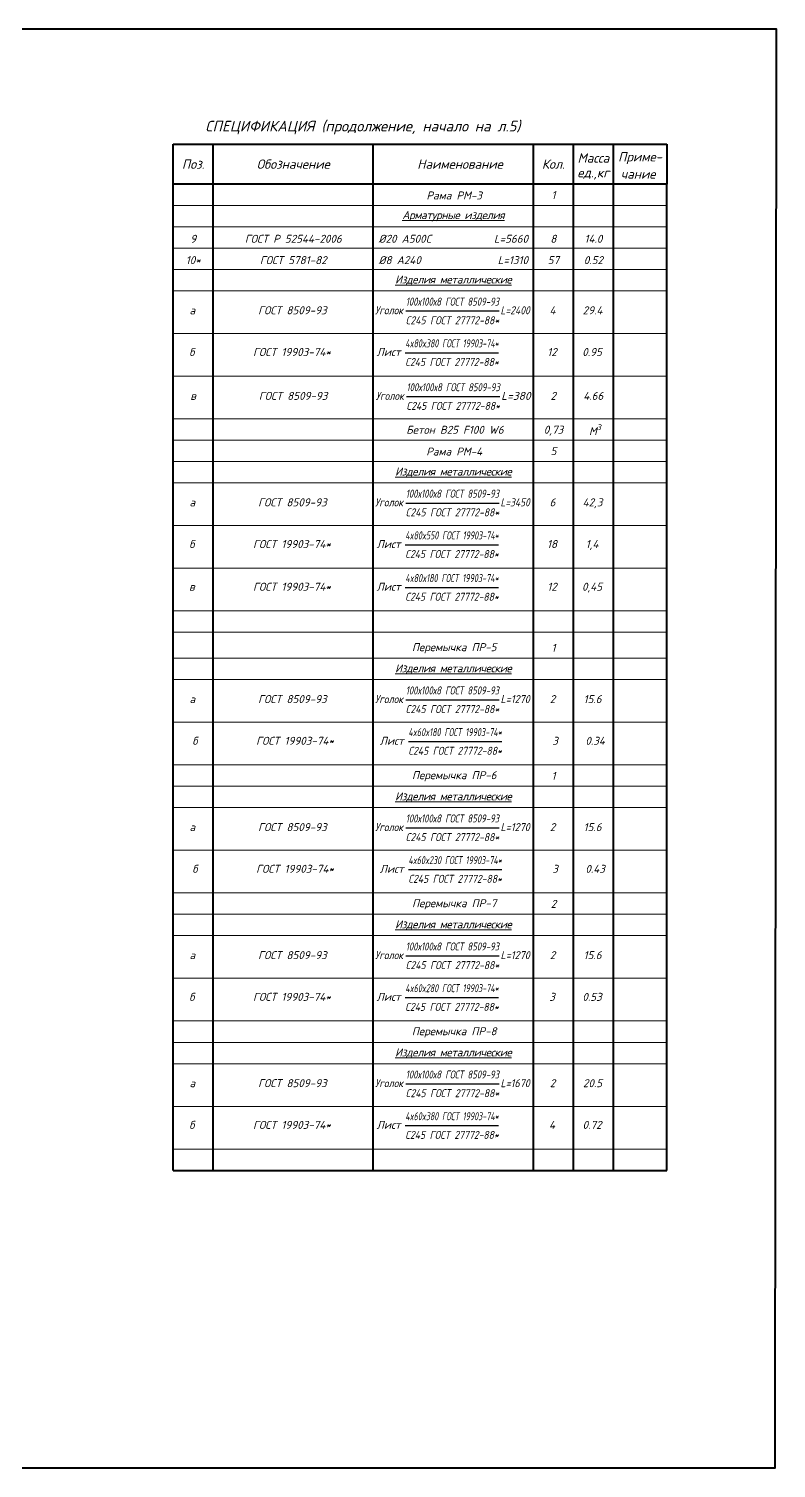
# Model space of a CAD drawing. Header units: millimetres. Extents: x -69292 to 68568, y 17750 to 120236.
# Drawn here: x 40553 to 68568, y 66268 to 120236 of the extents above; entities that cross this region are included whole.
import ezdxf
from ezdxf.enums import TextEntityAlignment as Align

# ---------------------------------------------------------------- set-up
doc = ezdxf.new("R2010")
doc.units = ezdxf.units.MM
doc.layers.get('0').update_dxf_attribs({"lineweight": 5})
doc.layers.add('#Текст', color=7, linetype='Continuous')
doc.layers.add('k_ Рамка', color=251, linetype='Continuous', lineweight=40)
doc.layers.add('Штриховка', color=7, linetype='Continuous', lineweight=25)
doc.styles.add('STEP PR', font='isocpeui.ttf')

# ---------------------------------------------------------------- blocks, each defined once
blk = doc.blocks.new('vcBlockST6-2-1')
at = {"color": 0, "linetype": 'ByBlock', "lineweight": -2}
blk.add_line((87.5, -8), (122.5, -8), dxfattribs=at)
at = {"color": 0, "linetype": 'ByBlock', "lineweight": -2, "style": 'STEP PR', "flags": 1}
for tag in ['CLASS', 'GOST', 'FILE', 'IDD']:
    blk.add_attdef(tag, text='', height=300, dxfattribs=at).set_placement((0, 0), align=Align.RIGHT)
at = {"color": 0, "linetype": 'ByBlock', "lineweight": -2, "style": 'STEP PR'}
for tag, p, p2 in [('ПОЗИЦИЯ', (0.75, -9.25), (14.25, -9.25)), ('ОБОЗНАЧЕНИЕ', (15.75, -9.25), (74.25, -9.25)), ('ПРОФИЛЬ', (76, -9.25), (86.5, -9.25)), ('НАИМЕНОВАНИЕ', (87.5, -6), (122.5, -6)), ('КОЛИЧЕСТВО', (135.75, -9.25), (149.25, -9.25)), ('МАССА', (150.75, -9.25), (164.25, -9.25)), ('ПРИМЕЧАНИЕ', (165.75, -9.25), (184.25, -9.25)), ('СТАЛЬ', (87.5, -13), (122.5, -13)), ('ДЛИНА', (123, -9.25), (134, -9.25))]:
    blk.add_attdef(tag, text='', height=300, dxfattribs=at).set_placement(p, p2, align=Align.FIT)
blk = doc.blocks.new('vcBlockST6-1-1')
at = {"color": 0, "linetype": 'ByBlock', "lineweight": -2, "style": 'STEP PR', "flags": 1}
for tag in ['CLASS', 'GOST', 'FILE', 'IDD']:
    blk.add_attdef(tag, text='', height=300, dxfattribs=at).set_placement((0, 0), align=Align.RIGHT)
at = {"color": 0, "linetype": 'ByBlock', "lineweight": -2, "style": 'STEP PR'}
blk.add_attdef('ДЛИНА', text='', height=300, dxfattribs=at).set_placement((133, -6), align=Align.RIGHT)
for tag, p, p2 in [('ПОЗИЦИЯ', (0.75, -6), (14.25, -6)), ('ОБОЗНАЧЕНИЕ', (15.75, -6), (74.25, -6)), ('КОЛИЧЕСТВО', (135.75, -6), (149.25, -6)), ('МАССА', (150.75, -6), (164.25, -6)), ('ПРИМЕЧАНИЕ', (165.75, -6), (184.25, -6))]:
    blk.add_attdef(tag, text='', height=300, dxfattribs=at).set_placement(p, p2, align=Align.FIT)
blk.add_attdef('НАИМЕНОВАНИЕ', (77, -6), '', height=300, dxfattribs=at)

msp = doc.modelspace()

# ---------------------------------------------------------------- linework, layer by layer
at = {"color": 8, "lineweight": 13}
for p, q in [((64465.2, 114412.1), (45965.2, 114412.1)), ((64465.2, 113612.1), (45965.2, 113612.1)), ((64465.2, 113612.1), (45965.2, 113612.1)), ((64465.2, 112812.1), (45965.2, 112812.1)), ((64465.2, 112812.1), (45965.2, 112812.1)), ((64465.2, 112012.1), (45965.2, 112012.1)), ((64465.2, 111212.1), (45965.2, 111212.1)), ((64465.2, 110412.1), (45965.2, 110412.1)), ((64465.2, 110412.1), (45965.2, 110412.1)), ((64465.2, 108812.1), (45965.2, 108812.1)), ((64465.2, 107212.1), (45965.2, 107212.1)), ((64465.2, 105612.1), (45965.2, 105612.1)), ((64465.2, 104812.1), (45965.2, 104812.1)), ((64465.2, 104012.1), (45965.2, 104012.1)), ((64465.2, 104012.1), (45965.2, 104012.1)), ((64465.2, 103212.1), (45965.2, 103212.1)), ((64465.2, 103212.1), (45965.2, 103212.1)), ((64465.2, 101612.1), (45965.2, 101612.1)), ((64465.2, 100012.1), (45965.2, 100012.1)), ((64465.2, 98412.1), (45965.2, 98412.1)), ((64465.2, 97612.1), (45965.2, 97612.1)), ((64465.2, 97612.1), (45965.2, 97612.1)), ((64465.2, 96635.5), (45965.2, 96635.5)), ((64465.2, 96635.5), (45965.2, 96635.5)), ((64465.2, 95835.5), (45965.2, 95835.5)), ((64465.2, 94235.5), (45965.2, 94235.5)), ((64465.2, 92635.5), (45965.2, 92635.5)), ((64465.2, 91835.5), (45965.2, 91835.5)), ((64465.2, 91035.5), (45965.2, 91035.5)), ((64465.2, 89435.5), (45965.2, 89435.5)), ((64465.2, 87835.5), (45965.2, 87835.5)), ((64465.2, 87035.5), (45965.2, 87035.5)), ((64465.2, 86235.5), (45965.2, 86235.5)), ((64465.2, 84635.5), (45965.2, 84635.5)), ((64465.2, 83035.5), (45965.2, 83035.5)), ((64465.2, 82235.5), (45965.2, 82235.5)), ((64465.2, 81435.5), (45965.2, 81435.5)), ((64465.2, 79835.5), (45965.2, 79835.5)), ((64465.2, 78235.5), (45965.2, 78235.5)), ((64465.2, 77435.5), (45965.2, 77435.5)), ((64465.2, 77435.5), (45965.2, 77435.5)), ((64465.2, 77435.5), (45965.2, 77435.5)), ((64465.2, 77435.5), (45965.2, 77435.5))]:
    msp.add_line(p, q, dxfattribs=at)
at = {"color": 3, "lineweight": 40}
msp.add_lwpolyline([(-5222.3, 120235.7), (68567.9, 120235.7), (68521.6, 66268.4), (-5268.6, 66268.4)], close=True, dxfattribs=at)
at = {"layer": 'k_ Рамка'}
for p, q in [((45965.2, 115912.1), (64465.2, 115912.1)), ((45965.2, 114412.1), (45965.2, 115912.1)), ((47465.2, 114412.1), (47465.2, 115912.1)), ((53465.2, 114412.1), (53465.2, 115912.1)), ((59465.2, 114412.1), (59465.2, 115912.1)), ((60965.2, 114412.1), (60965.2, 115912.1)), ((62465.2, 114412.1), (62465.2, 115912.1)), ((64465.2, 115912.1), (64465.2, 114412.1)), ((45965.2, 77435.5), (45965.2, 114412.1)), ((64465.2, 114412.1), (45965.2, 114412.1)), ((47465.2, 77435.5), (47465.2, 114412.1)), ((53465.2, 77435.5), (53465.2, 114412.1)), ((59465.2, 77435.5), (59465.2, 114412.1)), ((60965.2, 77435.5), (60965.2, 114412.1)), ((62465.2, 77435.5), (62465.2, 114412.1)), ((64465.2, 77435.5), (64465.2, 114412.1))]:
    msp.add_line(p, q, dxfattribs=at)
msp.add_lwpolyline([(45965.2, 77435.5), (64465.2, 77435.5)], dxfattribs=at)

# ---------------------------------------------------------------- block references
at = {"layer": '#Текст'}
ref = msp.add_blockref('vcBlockST6-1-1', (45965.2, 112812.1), dxfattribs=dict(at, xscale=100, yscale=100))
ref.add_attrib('ПОЗИЦИЯ', '9', dxfattribs={"layer": '0', "color": 0, "linetype": 'ByBlock', "lineweight": -2, "height": 300, "style": 'STEP PR'}).set_placement((46715.2, 112212.1), align=Align.CENTER)
ref.add_attrib('ОБОЗНАЧЕНИЕ', 'ГОСТ Р 52544-2006', dxfattribs={"layer": '0', "color": 0, "linetype": 'ByBlock', "lineweight": -2, "height": 300, "style": 'STEP PR'}).set_placement((50465.2, 112212.1), align=Align.CENTER)
ref.add_attrib('НАИМЕНОВАНИЕ', '%%C20 A500C', (53665.2, 112212.1), dxfattribs={"layer": '0', "color": 0, "linetype": 'ByBlock', "lineweight": -2, "height": 300, "style": 'STEP PR'})
ref.add_attrib('ДЛИНА', 'L=5660', dxfattribs={"layer": '0', "color": 0, "linetype": 'ByBlock', "lineweight": -2, "height": 300, "style": 'STEP PR'}).set_placement((59265.2, 112212.1), align=Align.RIGHT)
ref.add_attrib('КОЛИЧЕСТВО', '8', dxfattribs={"layer": '0', "color": 0, "linetype": 'ByBlock', "lineweight": -2, "height": 300, "style": 'STEP PR'}).set_placement((60215.2, 112212.1), align=Align.CENTER)
ref.add_attrib('МАССА', '14.0', dxfattribs={"layer": '0', "color": 0, "linetype": 'ByBlock', "lineweight": -2, "height": 300, "style": 'STEP PR'}).set_placement((61715.2, 112212.1), align=Align.CENTER)
ref = msp.add_blockref('vcBlockST6-1-1', (45965.2, 112012.1), dxfattribs=dict(at, xscale=100, yscale=100))
ref.add_attrib('ПОЗИЦИЯ', '10*', dxfattribs={"layer": '0', "color": 0, "linetype": 'ByBlock', "lineweight": -2, "height": 300, "style": 'STEP PR'}).set_placement((46715.2, 111412.1), align=Align.CENTER)
ref.add_attrib('ОБОЗНАЧЕНИЕ', 'ГОСТ 5781-82', dxfattribs={"layer": '0', "color": 0, "linetype": 'ByBlock', "lineweight": -2, "height": 300, "style": 'STEP PR'}).set_placement((50465.2, 111412.1), align=Align.CENTER)
ref.add_attrib('НАИМЕНОВАНИЕ', '%%C8 A240', (53665.2, 111412.1), dxfattribs={"layer": '0', "color": 0, "linetype": 'ByBlock', "lineweight": -2, "height": 300, "style": 'STEP PR'})
ref.add_attrib('ДЛИНА', 'L=1310', dxfattribs={"layer": '0', "color": 0, "linetype": 'ByBlock', "lineweight": -2, "height": 300, "style": 'STEP PR'}).set_placement((59265.2, 111412.1), align=Align.RIGHT)
ref.add_attrib('КОЛИЧЕСТВО', '57', dxfattribs={"layer": '0', "color": 0, "linetype": 'ByBlock', "lineweight": -2, "height": 300, "style": 'STEP PR'}).set_placement((60215.2, 111412.1), align=Align.CENTER)
ref.add_attrib('МАССА', '0.52', dxfattribs={"layer": '0', "color": 0, "linetype": 'ByBlock', "lineweight": -2, "height": 300, "style": 'STEP PR'}).set_placement((61715.2, 111412.1), align=Align.CENTER)
at = {"layer": 'Штриховка'}
ref = msp.add_blockref('vcBlockST6-2-1', (45933.2, 110456.1), dxfattribs=dict(at, xscale=100, yscale=100))
ref.add_attrib('ПОЗИЦИЯ', 'a', dxfattribs={"layer": '0', "color": 0, "linetype": 'ByBlock', "lineweight": -2, "height": 300, "style": 'STEP PR'}).set_placement((46683.2, 109531.1), align=Align.CENTER)
ref.add_attrib('ОБОЗНАЧЕНИЕ', 'ГОСТ 8509-93', dxfattribs={"layer": '0', "color": 0, "linetype": 'ByBlock', "lineweight": -2, "height": 300, "style": 'STEP PR'}).set_placement((50433.2, 109531.1), align=Align.CENTER)
ref.add_attrib('ПРОФИЛЬ', 'Уголок', dxfattribs={"layer": '0', "color": 0, "linetype": 'ByBlock', "lineweight": -2, "height": 300, "style": 'STEP PR', "width": 0.773999}).set_placement((53533.2, 109531.1), (54583.2, 109531.1), align=Align.FIT)
ref.add_attrib('НАИМЕНОВАНИЕ', '100х100х8 ГОСТ 8509-93', dxfattribs={"layer": '0', "color": 0, "linetype": 'ByBlock', "lineweight": -2, "height": 300, "style": 'STEP PR', "width": 0.746124}).set_placement((54683.2, 109856.1), (58183.2, 109856.1), align=Align.FIT)
ref.add_attrib('СТАЛЬ', 'С245 ГОСТ 27772-88*', dxfattribs={"layer": '0', "color": 0, "linetype": 'ByBlock', "lineweight": -2, "height": 300, "style": 'STEP PR', "width": 0.832342}).set_placement((54683.2, 109156.1), (58183.2, 109156.1), align=Align.FIT)
ref.add_attrib('ДЛИНА', 'L=2400', dxfattribs={"layer": '0', "color": 0, "linetype": 'ByBlock', "lineweight": -2, "height": 300, "style": 'STEP PR', "width": 0.810992}).set_placement((58233.2, 109531.1), (59333.2, 109531.1), align=Align.FIT)
ref.add_attrib('КОЛИЧЕСТВО', '4', dxfattribs={"layer": '0', "color": 0, "linetype": 'ByBlock', "lineweight": -2, "height": 300, "style": 'STEP PR'}).set_placement((60183.2, 109531.1), align=Align.CENTER)
ref.add_attrib('МАССА', '29.4', dxfattribs={"layer": '0', "color": 0, "linetype": 'ByBlock', "lineweight": -2, "height": 300, "style": 'STEP PR'}).set_placement((61683.2, 109531.1), align=Align.CENTER)
ref = msp.add_blockref('vcBlockST6-2-1', (45915, 108892.1), dxfattribs=dict(at, xscale=100, yscale=100))
ref.add_attrib('ПОЗИЦИЯ', 'б', dxfattribs={"layer": '0', "color": 0, "linetype": 'ByBlock', "lineweight": -2, "height": 300, "style": 'STEP PR'}).set_placement((46665, 107967.1), align=Align.CENTER)
ref.add_attrib('ОБОЗНАЧЕНИЕ', 'ГОСТ 19903-74*', dxfattribs={"layer": '0', "color": 0, "linetype": 'ByBlock', "lineweight": -2, "height": 300, "style": 'STEP PR'}).set_placement((50415, 107967.1), align=Align.CENTER)
ref.add_attrib('ПРОФИЛЬ', 'Лист', dxfattribs={"layer": '0', "color": 0, "linetype": 'ByBlock', "lineweight": -2, "height": 300, "style": 'STEP PR'}).set_placement((54040, 107967.1), align=Align.CENTER)
ref.add_attrib('НАИМЕНОВАНИЕ', '4x80x380 ГОСТ 19903-74*', dxfattribs={"layer": '0', "color": 0, "linetype": 'ByBlock', "lineweight": -2, "height": 300, "style": 'STEP PR', "width": 0.693944}).set_placement((54665, 108292.1), (58165, 108292.1), align=Align.FIT)
ref.add_attrib('СТАЛЬ', 'С245 ГОСТ 27772-88*', dxfattribs={"layer": '0', "color": 0, "linetype": 'ByBlock', "lineweight": -2, "height": 300, "style": 'STEP PR', "width": 0.832342}).set_placement((54665, 107592.1), (58165, 107592.1), align=Align.FIT)
ref.add_attrib('КОЛИЧЕСТВО', '12', dxfattribs={"layer": '0', "color": 0, "linetype": 'ByBlock', "lineweight": -2, "height": 300, "style": 'STEP PR'}).set_placement((60165, 107967.1), align=Align.CENTER)
ref.add_attrib('МАССА', '0.95', dxfattribs={"layer": '0', "color": 0, "linetype": 'ByBlock', "lineweight": -2, "height": 300, "style": 'STEP PR'}).set_placement((61665, 107967.1), align=Align.CENTER)
ref = msp.add_blockref('vcBlockST6-2-1', (45960.5, 107247.4), dxfattribs=dict(at, xscale=100, yscale=100))
ref.add_attrib('ПОЗИЦИЯ', 'в', dxfattribs={"layer": '0', "color": 0, "linetype": 'ByBlock', "lineweight": -2, "height": 300, "style": 'STEP PR'}).set_placement((46710.5, 106322.4), align=Align.CENTER)
ref.add_attrib('ОБОЗНАЧЕНИЕ', 'ГОСТ 8509-93', dxfattribs={"layer": '0', "color": 0, "linetype": 'ByBlock', "lineweight": -2, "height": 300, "style": 'STEP PR'}).set_placement((50460.5, 106322.4), align=Align.CENTER)
ref.add_attrib('ПРОФИЛЬ', 'Уголок', dxfattribs={"layer": '0', "color": 0, "linetype": 'ByBlock', "lineweight": -2, "height": 300, "style": 'STEP PR', "width": 0.773999}).set_placement((53560.5, 106322.4), (54610.5, 106322.4), align=Align.FIT)
ref.add_attrib('НАИМЕНОВАНИЕ', '100х100х8 ГОСТ 8509-93', dxfattribs={"layer": '0', "color": 0, "linetype": 'ByBlock', "lineweight": -2, "height": 300, "style": 'STEP PR', "width": 0.746124}).set_placement((54710.5, 106647.4), (58210.5, 106647.4), align=Align.FIT)
ref.add_attrib('СТАЛЬ', 'С245 ГОСТ 27772-88*', dxfattribs={"layer": '0', "color": 0, "linetype": 'ByBlock', "lineweight": -2, "height": 300, "style": 'STEP PR', "width": 0.832342}).set_placement((54710.5, 105947.4), (58210.5, 105947.4), align=Align.FIT)
ref.add_attrib('ДЛИНА', 'L=380', dxfattribs={"layer": '0', "color": 0, "linetype": 'ByBlock', "lineweight": -2, "height": 300, "style": 'STEP PR', "width": 0.992821}).set_placement((58260.5, 106322.4), (59360.5, 106322.4), align=Align.FIT)
ref.add_attrib('КОЛИЧЕСТВО', '2', dxfattribs={"layer": '0', "color": 0, "linetype": 'ByBlock', "lineweight": -2, "height": 300, "style": 'STEP PR'}).set_placement((60210.5, 106322.4), align=Align.CENTER)
ref.add_attrib('МАССА', '4.66', dxfattribs={"layer": '0', "color": 0, "linetype": 'ByBlock', "lineweight": -2, "height": 300, "style": 'STEP PR'}).set_placement((61710.5, 106322.4), align=Align.CENTER)
ref = msp.add_blockref('vcBlockST6-2-1', (45933.2, 103256.1), dxfattribs=dict(at, xscale=100, yscale=100))
ref.add_attrib('ПОЗИЦИЯ', 'a', dxfattribs={"layer": '0', "color": 0, "linetype": 'ByBlock', "lineweight": -2, "height": 300, "style": 'STEP PR'}).set_placement((46683.2, 102331.1), align=Align.CENTER)
ref.add_attrib('ОБОЗНАЧЕНИЕ', 'ГОСТ 8509-93', dxfattribs={"layer": '0', "color": 0, "linetype": 'ByBlock', "lineweight": -2, "height": 300, "style": 'STEP PR'}).set_placement((50433.2, 102331.1), align=Align.CENTER)
ref.add_attrib('ПРОФИЛЬ', 'Уголок', dxfattribs={"layer": '0', "color": 0, "linetype": 'ByBlock', "lineweight": -2, "height": 300, "style": 'STEP PR', "width": 0.773999}).set_placement((53533.2, 102331.1), (54583.2, 102331.1), align=Align.FIT)
ref.add_attrib('НАИМЕНОВАНИЕ', '100х100х8 ГОСТ 8509-93', dxfattribs={"layer": '0', "color": 0, "linetype": 'ByBlock', "lineweight": -2, "height": 300, "style": 'STEP PR', "width": 0.746124}).set_placement((54683.2, 102656.1), (58183.2, 102656.1), align=Align.FIT)
ref.add_attrib('СТАЛЬ', 'С245 ГОСТ 27772-88*', dxfattribs={"layer": '0', "color": 0, "linetype": 'ByBlock', "lineweight": -2, "height": 300, "style": 'STEP PR', "width": 0.832342}).set_placement((54683.2, 101956.1), (58183.2, 101956.1), align=Align.FIT)
ref.add_attrib('ДЛИНА', 'L=3450', dxfattribs={"layer": '0', "color": 0, "linetype": 'ByBlock', "lineweight": -2, "height": 300, "style": 'STEP PR', "width": 0.810992}).set_placement((58233.2, 102331.1), (59333.2, 102331.1), align=Align.FIT)
ref.add_attrib('КОЛИЧЕСТВО', '6', dxfattribs={"layer": '0', "color": 0, "linetype": 'ByBlock', "lineweight": -2, "height": 300, "style": 'STEP PR'}).set_placement((60183.2, 102331.1), align=Align.CENTER)
ref.add_attrib('МАССА', '42,3', dxfattribs={"layer": '0', "color": 0, "linetype": 'ByBlock', "lineweight": -2, "height": 300, "style": 'STEP PR'}).set_placement((61683.2, 102331.1), align=Align.CENTER)
ref = msp.add_blockref('vcBlockST6-2-1', (45915, 101692.1), dxfattribs=dict(at, xscale=100, yscale=100))
ref.add_attrib('ПОЗИЦИЯ', 'б', dxfattribs={"layer": '0', "color": 0, "linetype": 'ByBlock', "lineweight": -2, "height": 300, "style": 'STEP PR'}).set_placement((46665, 100767.1), align=Align.CENTER)
ref.add_attrib('ОБОЗНАЧЕНИЕ', 'ГОСТ 19903-74*', dxfattribs={"layer": '0', "color": 0, "linetype": 'ByBlock', "lineweight": -2, "height": 300, "style": 'STEP PR'}).set_placement((50415, 100767.1), align=Align.CENTER)
ref.add_attrib('ПРОФИЛЬ', 'Лист', dxfattribs={"layer": '0', "color": 0, "linetype": 'ByBlock', "lineweight": -2, "height": 300, "style": 'STEP PR'}).set_placement((54040, 100767.1), align=Align.CENTER)
ref.add_attrib('НАИМЕНОВАНИЕ', '4x80x550 ГОСТ 19903-74*', dxfattribs={"layer": '0', "color": 0, "linetype": 'ByBlock', "lineweight": -2, "height": 300, "style": 'STEP PR', "width": 0.693944}).set_placement((54665, 101092.1), (58165, 101092.1), align=Align.FIT)
ref.add_attrib('СТАЛЬ', 'С245 ГОСТ 27772-88*', dxfattribs={"layer": '0', "color": 0, "linetype": 'ByBlock', "lineweight": -2, "height": 300, "style": 'STEP PR', "width": 0.832342}).set_placement((54665, 100392.1), (58165, 100392.1), align=Align.FIT)
ref.add_attrib('КОЛИЧЕСТВО', '18', dxfattribs={"layer": '0', "color": 0, "linetype": 'ByBlock', "lineweight": -2, "height": 300, "style": 'STEP PR'}).set_placement((60165, 100767.1), align=Align.CENTER)
ref.add_attrib('МАССА', '1,4', dxfattribs={"layer": '0', "color": 0, "linetype": 'ByBlock', "lineweight": -2, "height": 300, "style": 'STEP PR'}).set_placement((61665, 100767.1), align=Align.CENTER)
ref = msp.add_blockref('vcBlockST6-2-1', (45915, 100092.1), dxfattribs=dict(at, xscale=100, yscale=100))
ref.add_attrib('ПОЗИЦИЯ', 'в', dxfattribs={"layer": '0', "color": 0, "linetype": 'ByBlock', "lineweight": -2, "height": 300, "style": 'STEP PR'}).set_placement((46665, 99167.1), align=Align.CENTER)
ref.add_attrib('ОБОЗНАЧЕНИЕ', 'ГОСТ 19903-74*', dxfattribs={"layer": '0', "color": 0, "linetype": 'ByBlock', "lineweight": -2, "height": 300, "style": 'STEP PR'}).set_placement((50415, 99167.1), align=Align.CENTER)
ref.add_attrib('ПРОФИЛЬ', 'Лист', dxfattribs={"layer": '0', "color": 0, "linetype": 'ByBlock', "lineweight": -2, "height": 300, "style": 'STEP PR'}).set_placement((54040, 99167.1), align=Align.CENTER)
ref.add_attrib('НАИМЕНОВАНИЕ', '4x80x180 ГОСТ 19903-74*', dxfattribs={"layer": '0', "color": 0, "linetype": 'ByBlock', "lineweight": -2, "height": 300, "style": 'STEP PR', "width": 0.702619}).set_placement((54665, 99492.1), (58165, 99492.1), align=Align.FIT)
ref.add_attrib('СТАЛЬ', 'С245 ГОСТ 27772-88*', dxfattribs={"layer": '0', "color": 0, "linetype": 'ByBlock', "lineweight": -2, "height": 300, "style": 'STEP PR', "width": 0.832342}).set_placement((54665, 98792.1), (58165, 98792.1), align=Align.FIT)
ref.add_attrib('КОЛИЧЕСТВО', '12', dxfattribs={"layer": '0', "color": 0, "linetype": 'ByBlock', "lineweight": -2, "height": 300, "style": 'STEP PR'}).set_placement((60165, 99167.1), align=Align.CENTER)
ref.add_attrib('МАССА', '0,45', dxfattribs={"layer": '0', "color": 0, "linetype": 'ByBlock', "lineweight": -2, "height": 300, "style": 'STEP PR'}).set_placement((61665, 99167.1), align=Align.CENTER)
ref = msp.add_blockref('vcBlockST6-2-1', (45933.2, 95879.6), dxfattribs=dict(at, xscale=100, yscale=100))
ref.add_attrib('ПОЗИЦИЯ', 'a', dxfattribs={"layer": '0', "color": 0, "linetype": 'ByBlock', "lineweight": -2, "height": 300, "style": 'STEP PR'}).set_placement((46683.2, 94954.6), align=Align.CENTER)
ref.add_attrib('ОБОЗНАЧЕНИЕ', 'ГОСТ 8509-93', dxfattribs={"layer": '0', "color": 0, "linetype": 'ByBlock', "lineweight": -2, "height": 300, "style": 'STEP PR'}).set_placement((50433.2, 94954.6), align=Align.CENTER)
ref.add_attrib('ПРОФИЛЬ', 'Уголок', dxfattribs={"layer": '0', "color": 0, "linetype": 'ByBlock', "lineweight": -2, "height": 300, "style": 'STEP PR', "width": 0.773999}).set_placement((53533.2, 94954.6), (54583.2, 94954.6), align=Align.FIT)
ref.add_attrib('НАИМЕНОВАНИЕ', '100х100х8 ГОСТ 8509-93', dxfattribs={"layer": '0', "color": 0, "linetype": 'ByBlock', "lineweight": -2, "height": 300, "style": 'STEP PR', "width": 0.746124}).set_placement((54683.2, 95279.6), (58183.2, 95279.6), align=Align.FIT)
ref.add_attrib('СТАЛЬ', 'С245 ГОСТ 27772-88*', dxfattribs={"layer": '0', "color": 0, "linetype": 'ByBlock', "lineweight": -2, "height": 300, "style": 'STEP PR', "width": 0.832342}).set_placement((54683.2, 94579.6), (58183.2, 94579.6), align=Align.FIT)
ref.add_attrib('ДЛИНА', 'L=1270', dxfattribs={"layer": '0', "color": 0, "linetype": 'ByBlock', "lineweight": -2, "height": 300, "style": 'STEP PR', "width": 0.870817}).set_placement((58233.2, 94954.6), (59333.2, 94954.6), align=Align.FIT)
ref.add_attrib('КОЛИЧЕСТВО', '2', dxfattribs={"layer": '0', "color": 0, "linetype": 'ByBlock', "lineweight": -2, "height": 300, "style": 'STEP PR'}).set_placement((60183.2, 94954.6), align=Align.CENTER)
ref.add_attrib('МАССА', '15.6', dxfattribs={"layer": '0', "color": 0, "linetype": 'ByBlock', "lineweight": -2, "height": 300, "style": 'STEP PR'}).set_placement((61683.2, 94954.6), align=Align.CENTER)
ref = msp.add_blockref('vcBlockST6-2-1', (46030.9, 94315.5), dxfattribs=dict(at, xscale=100, yscale=100))
ref.add_attrib('ПОЗИЦИЯ', 'б', dxfattribs={"layer": '0', "color": 0, "linetype": 'ByBlock', "lineweight": -2, "height": 300, "style": 'STEP PR'}).set_placement((46780.9, 93390.5), align=Align.CENTER)
ref.add_attrib('ОБОЗНАЧЕНИЕ', 'ГОСТ 19903-74*', dxfattribs={"layer": '0', "color": 0, "linetype": 'ByBlock', "lineweight": -2, "height": 300, "style": 'STEP PR'}).set_placement((50530.9, 93390.5), align=Align.CENTER)
ref.add_attrib('ПРОФИЛЬ', 'Лист', dxfattribs={"layer": '0', "color": 0, "linetype": 'ByBlock', "lineweight": -2, "height": 300, "style": 'STEP PR'}).set_placement((54155.9, 93390.5), align=Align.CENTER)
ref.add_attrib('НАИМЕНОВАНИЕ', '4x60x180 ГОСТ 19903-74*', dxfattribs={"layer": '0', "color": 0, "linetype": 'ByBlock', "lineweight": -2, "height": 300, "style": 'STEP PR', "width": 0.702619}).set_placement((54780.9, 93715.5), (58280.9, 93715.5), align=Align.FIT)
ref.add_attrib('СТАЛЬ', 'С245 ГОСТ 27772-88*', dxfattribs={"layer": '0', "color": 0, "linetype": 'ByBlock', "lineweight": -2, "height": 300, "style": 'STEP PR', "width": 0.832342}).set_placement((54780.9, 93015.5), (58280.9, 93015.5), align=Align.FIT)
ref.add_attrib('КОЛИЧЕСТВО', '3', dxfattribs={"layer": '0', "color": 0, "linetype": 'ByBlock', "lineweight": -2, "height": 300, "style": 'STEP PR'}).set_placement((60280.9, 93390.5), align=Align.CENTER)
ref.add_attrib('МАССА', '0.34', dxfattribs={"layer": '0', "color": 0, "linetype": 'ByBlock', "lineweight": -2, "height": 300, "style": 'STEP PR'}).set_placement((61780.9, 93390.5), align=Align.CENTER)
ref = msp.add_blockref('vcBlockST6-2-1', (45933.2, 91079.6), dxfattribs=dict(at, xscale=100, yscale=100))
ref.add_attrib('ПОЗИЦИЯ', 'a', dxfattribs={"layer": '0', "color": 0, "linetype": 'ByBlock', "lineweight": -2, "height": 300, "style": 'STEP PR'}).set_placement((46683.2, 90154.6), align=Align.CENTER)
ref.add_attrib('ОБОЗНАЧЕНИЕ', 'ГОСТ 8509-93', dxfattribs={"layer": '0', "color": 0, "linetype": 'ByBlock', "lineweight": -2, "height": 300, "style": 'STEP PR'}).set_placement((50433.2, 90154.6), align=Align.CENTER)
ref.add_attrib('ПРОФИЛЬ', 'Уголок', dxfattribs={"layer": '0', "color": 0, "linetype": 'ByBlock', "lineweight": -2, "height": 300, "style": 'STEP PR', "width": 0.773999}).set_placement((53533.2, 90154.6), (54583.2, 90154.6), align=Align.FIT)
ref.add_attrib('НАИМЕНОВАНИЕ', '100х100х8 ГОСТ 8509-93', dxfattribs={"layer": '0', "color": 0, "linetype": 'ByBlock', "lineweight": -2, "height": 300, "style": 'STEP PR', "width": 0.746124}).set_placement((54683.2, 90479.6), (58183.2, 90479.6), align=Align.FIT)
ref.add_attrib('СТАЛЬ', 'С245 ГОСТ 27772-88*', dxfattribs={"layer": '0', "color": 0, "linetype": 'ByBlock', "lineweight": -2, "height": 300, "style": 'STEP PR', "width": 0.832342}).set_placement((54683.2, 89779.6), (58183.2, 89779.6), align=Align.FIT)
ref.add_attrib('ДЛИНА', 'L=1270', dxfattribs={"layer": '0', "color": 0, "linetype": 'ByBlock', "lineweight": -2, "height": 300, "style": 'STEP PR', "width": 0.870817}).set_placement((58233.2, 90154.6), (59333.2, 90154.6), align=Align.FIT)
ref.add_attrib('КОЛИЧЕСТВО', '2', dxfattribs={"layer": '0', "color": 0, "linetype": 'ByBlock', "lineweight": -2, "height": 300, "style": 'STEP PR'}).set_placement((60183.2, 90154.6), align=Align.CENTER)
ref.add_attrib('МАССА', '15.6', dxfattribs={"layer": '0', "color": 0, "linetype": 'ByBlock', "lineweight": -2, "height": 300, "style": 'STEP PR'}).set_placement((61683.2, 90154.6), align=Align.CENTER)
ref = msp.add_blockref('vcBlockST6-2-1', (46030.9, 89515.5), dxfattribs=dict(at, xscale=100, yscale=100))
ref.add_attrib('ПОЗИЦИЯ', 'б', dxfattribs={"layer": '0', "color": 0, "linetype": 'ByBlock', "lineweight": -2, "height": 300, "style": 'STEP PR'}).set_placement((46780.9, 88590.5), align=Align.CENTER)
ref.add_attrib('ОБОЗНАЧЕНИЕ', 'ГОСТ 19903-74*', dxfattribs={"layer": '0', "color": 0, "linetype": 'ByBlock', "lineweight": -2, "height": 300, "style": 'STEP PR'}).set_placement((50530.9, 88590.5), align=Align.CENTER)
ref.add_attrib('ПРОФИЛЬ', 'Лист', dxfattribs={"layer": '0', "color": 0, "linetype": 'ByBlock', "lineweight": -2, "height": 300, "style": 'STEP PR'}).set_placement((54155.9, 88590.5), align=Align.CENTER)
ref.add_attrib('НАИМЕНОВАНИЕ', '4x60x230 ГОСТ 19903-74*', dxfattribs={"layer": '0', "color": 0, "linetype": 'ByBlock', "lineweight": -2, "height": 300, "style": 'STEP PR', "width": 0.693944}).set_placement((54780.9, 88915.5), (58280.9, 88915.5), align=Align.FIT)
ref.add_attrib('СТАЛЬ', 'С245 ГОСТ 27772-88*', dxfattribs={"layer": '0', "color": 0, "linetype": 'ByBlock', "lineweight": -2, "height": 300, "style": 'STEP PR', "width": 0.832342}).set_placement((54780.9, 88215.5), (58280.9, 88215.5), align=Align.FIT)
ref.add_attrib('КОЛИЧЕСТВО', '3', dxfattribs={"layer": '0', "color": 0, "linetype": 'ByBlock', "lineweight": -2, "height": 300, "style": 'STEP PR'}).set_placement((60280.9, 88590.5), align=Align.CENTER)
ref.add_attrib('МАССА', '0.43', dxfattribs={"layer": '0', "color": 0, "linetype": 'ByBlock', "lineweight": -2, "height": 300, "style": 'STEP PR'}).set_placement((61780.9, 88590.5), align=Align.CENTER)
ref = msp.add_blockref('vcBlockST6-2-1', (45933.2, 86279.6), dxfattribs=dict(at, xscale=100, yscale=100))
ref.add_attrib('ПОЗИЦИЯ', 'a', dxfattribs={"layer": '0', "color": 0, "linetype": 'ByBlock', "lineweight": -2, "height": 300, "style": 'STEP PR'}).set_placement((46683.2, 85354.6), align=Align.CENTER)
ref.add_attrib('ОБОЗНАЧЕНИЕ', 'ГОСТ 8509-93', dxfattribs={"layer": '0', "color": 0, "linetype": 'ByBlock', "lineweight": -2, "height": 300, "style": 'STEP PR'}).set_placement((50433.2, 85354.6), align=Align.CENTER)
ref.add_attrib('ПРОФИЛЬ', 'Уголок', dxfattribs={"layer": '0', "color": 0, "linetype": 'ByBlock', "lineweight": -2, "height": 300, "style": 'STEP PR', "width": 0.773999}).set_placement((53533.2, 85354.6), (54583.2, 85354.6), align=Align.FIT)
ref.add_attrib('НАИМЕНОВАНИЕ', '100х100х8 ГОСТ 8509-93', dxfattribs={"layer": '0', "color": 0, "linetype": 'ByBlock', "lineweight": -2, "height": 300, "style": 'STEP PR', "width": 0.746124}).set_placement((54683.2, 85679.6), (58183.2, 85679.6), align=Align.FIT)
ref.add_attrib('СТАЛЬ', 'С245 ГОСТ 27772-88*', dxfattribs={"layer": '0', "color": 0, "linetype": 'ByBlock', "lineweight": -2, "height": 300, "style": 'STEP PR', "width": 0.832342}).set_placement((54683.2, 84979.6), (58183.2, 84979.6), align=Align.FIT)
ref.add_attrib('ДЛИНА', 'L=1270', dxfattribs={"layer": '0', "color": 0, "linetype": 'ByBlock', "lineweight": -2, "height": 300, "style": 'STEP PR', "width": 0.870817}).set_placement((58233.2, 85354.6), (59333.2, 85354.6), align=Align.FIT)
ref.add_attrib('КОЛИЧЕСТВО', '2', dxfattribs={"layer": '0', "color": 0, "linetype": 'ByBlock', "lineweight": -2, "height": 300, "style": 'STEP PR'}).set_placement((60183.2, 85354.6), align=Align.CENTER)
ref.add_attrib('МАССА', '15.6', dxfattribs={"layer": '0', "color": 0, "linetype": 'ByBlock', "lineweight": -2, "height": 300, "style": 'STEP PR'}).set_placement((61683.2, 85354.6), align=Align.CENTER)
ref = msp.add_blockref('vcBlockST6-2-1', (45915, 84715.5), dxfattribs=dict(at, xscale=100, yscale=100))
ref.add_attrib('ПОЗИЦИЯ', 'б', dxfattribs={"layer": '0', "color": 0, "linetype": 'ByBlock', "lineweight": -2, "height": 300, "style": 'STEP PR'}).set_placement((46665, 83790.5), align=Align.CENTER)
ref.add_attrib('ОБОЗНАЧЕНИЕ', 'ГОСТ 19903-74*', dxfattribs={"layer": '0', "color": 0, "linetype": 'ByBlock', "lineweight": -2, "height": 300, "style": 'STEP PR'}).set_placement((50415, 83790.5), align=Align.CENTER)
ref.add_attrib('ПРОФИЛЬ', 'Лист', dxfattribs={"layer": '0', "color": 0, "linetype": 'ByBlock', "lineweight": -2, "height": 300, "style": 'STEP PR'}).set_placement((54040, 83790.5), align=Align.CENTER)
ref.add_attrib('НАИМЕНОВАНИЕ', '4x60x280 ГОСТ 19903-74*', dxfattribs={"layer": '0', "color": 0, "linetype": 'ByBlock', "lineweight": -2, "height": 300, "style": 'STEP PR', "width": 0.693944}).set_placement((54665, 84115.5), (58165, 84115.5), align=Align.FIT)
ref.add_attrib('СТАЛЬ', 'С245 ГОСТ 27772-88*', dxfattribs={"layer": '0', "color": 0, "linetype": 'ByBlock', "lineweight": -2, "height": 300, "style": 'STEP PR', "width": 0.832342}).set_placement((54665, 83415.5), (58165, 83415.5), align=Align.FIT)
ref.add_attrib('КОЛИЧЕСТВО', '3', dxfattribs={"layer": '0', "color": 0, "linetype": 'ByBlock', "lineweight": -2, "height": 300, "style": 'STEP PR'}).set_placement((60165, 83790.5), align=Align.CENTER)
ref.add_attrib('МАССА', '0.53', dxfattribs={"layer": '0', "color": 0, "linetype": 'ByBlock', "lineweight": -2, "height": 300, "style": 'STEP PR'}).set_placement((61665, 83790.5), align=Align.CENTER)
ref = msp.add_blockref('vcBlockST6-2-1', (45933.2, 81479.6), dxfattribs=dict(at, xscale=100, yscale=100))
ref.add_attrib('ПОЗИЦИЯ', 'a', dxfattribs={"layer": '0', "color": 0, "linetype": 'ByBlock', "lineweight": -2, "height": 300, "style": 'STEP PR'}).set_placement((46683.2, 80554.6), align=Align.CENTER)
ref.add_attrib('ОБОЗНАЧЕНИЕ', 'ГОСТ 8509-93', dxfattribs={"layer": '0', "color": 0, "linetype": 'ByBlock', "lineweight": -2, "height": 300, "style": 'STEP PR'}).set_placement((50433.2, 80554.6), align=Align.CENTER)
ref.add_attrib('ПРОФИЛЬ', 'Уголок', dxfattribs={"layer": '0', "color": 0, "linetype": 'ByBlock', "lineweight": -2, "height": 300, "style": 'STEP PR', "width": 0.773999}).set_placement((53533.2, 80554.6), (54583.2, 80554.6), align=Align.FIT)
ref.add_attrib('НАИМЕНОВАНИЕ', '100х100х8 ГОСТ 8509-93', dxfattribs={"layer": '0', "color": 0, "linetype": 'ByBlock', "lineweight": -2, "height": 300, "style": 'STEP PR', "width": 0.746124}).set_placement((54683.2, 80879.6), (58183.2, 80879.6), align=Align.FIT)
ref.add_attrib('СТАЛЬ', 'С245 ГОСТ 27772-88*', dxfattribs={"layer": '0', "color": 0, "linetype": 'ByBlock', "lineweight": -2, "height": 300, "style": 'STEP PR', "width": 0.832342}).set_placement((54683.2, 80179.6), (58183.2, 80179.6), align=Align.FIT)
ref.add_attrib('ДЛИНА', 'L=1670', dxfattribs={"layer": '0', "color": 0, "linetype": 'ByBlock', "lineweight": -2, "height": 300, "style": 'STEP PR', "width": 0.870817}).set_placement((58233.2, 80554.6), (59333.2, 80554.6), align=Align.FIT)
ref.add_attrib('КОЛИЧЕСТВО', '2', dxfattribs={"layer": '0', "color": 0, "linetype": 'ByBlock', "lineweight": -2, "height": 300, "style": 'STEP PR'}).set_placement((60183.2, 80554.6), align=Align.CENTER)
ref.add_attrib('МАССА', '20.5', dxfattribs={"layer": '0', "color": 0, "linetype": 'ByBlock', "lineweight": -2, "height": 300, "style": 'STEP PR'}).set_placement((61683.2, 80554.6), align=Align.CENTER)
ref = msp.add_blockref('vcBlockST6-2-1', (45915, 79915.5), dxfattribs=dict(at, xscale=100, yscale=100))
ref.add_attrib('ПОЗИЦИЯ', 'б', dxfattribs={"layer": '0', "color": 0, "linetype": 'ByBlock', "lineweight": -2, "height": 300, "style": 'STEP PR'}).set_placement((46665, 78990.5), align=Align.CENTER)
ref.add_attrib('ОБОЗНАЧЕНИЕ', 'ГОСТ 19903-74*', dxfattribs={"layer": '0', "color": 0, "linetype": 'ByBlock', "lineweight": -2, "height": 300, "style": 'STEP PR'}).set_placement((50415, 78990.5), align=Align.CENTER)
ref.add_attrib('ПРОФИЛЬ', 'Лист', dxfattribs={"layer": '0', "color": 0, "linetype": 'ByBlock', "lineweight": -2, "height": 300, "style": 'STEP PR'}).set_placement((54040, 78990.5), align=Align.CENTER)
ref.add_attrib('НАИМЕНОВАНИЕ', '4x60x380 ГОСТ 19903-74*', dxfattribs={"layer": '0', "color": 0, "linetype": 'ByBlock', "lineweight": -2, "height": 300, "style": 'STEP PR', "width": 0.693944}).set_placement((54665, 79315.5), (58165, 79315.5), align=Align.FIT)
ref.add_attrib('СТАЛЬ', 'С245 ГОСТ 27772-88*', dxfattribs={"layer": '0', "color": 0, "linetype": 'ByBlock', "lineweight": -2, "height": 300, "style": 'STEP PR', "width": 0.832342}).set_placement((54665, 78615.5), (58165, 78615.5), align=Align.FIT)
ref.add_attrib('КОЛИЧЕСТВО', '4', dxfattribs={"layer": '0', "color": 0, "linetype": 'ByBlock', "lineweight": -2, "height": 300, "style": 'STEP PR'}).set_placement((60165, 78990.5), align=Align.CENTER)
ref.add_attrib('МАССА', '0.72', dxfattribs={"layer": '0', "color": 0, "linetype": 'ByBlock', "lineweight": -2, "height": 300, "style": 'STEP PR'}).set_placement((61665, 78990.5), align=Align.CENTER)

# ---------------------------------------------------------------- texts
at = {"style": 'STEP PR'}
for s, p in [('Масса', (61715.2, 115390.9)), ('Приме-', (63465.2, 115390.9)), ('Поз.', (46715.2, 115162.1)), ('Обозначение', (50465.2, 115162.1)), ('Наименование', (56715.2, 115162.1)), ('Кол.', (60215.2, 115162.1)), ('ед.,кг', (61715.2, 114798.7)), ('чание', (63392, 114790.2))]:
    msp.add_text(s, height=350, dxfattribs=at).set_placement(p, align=Align.MIDDLE)
for s, p in [('1', (60220.3, 113854)), ('0,73', (60220.3, 105054)), ('5', (60220.3, 104254)), ('1', (60220.3, 96877.4)), ('1', (60220.3, 92077.4)), ('2', (60220.3, 87277.4))]:
    msp.add_text(s, height=300, dxfattribs=at).set_placement(p, align=Align.CENTER)
for s, insert, char_height, width, attachment_point in [('\\pi1772.2;СПЕЦИФИКАЦИЯ (продолжение, начало на л.5)', (45398.8, 116531.3), 400, 15609.213, 4), ('{\\fISOCPEUR|b1|i1|c204|p34;Рама РМ-3}', (56498.2, 113987), 300, 6000, 5), ('{\\T0.95;\\LАрматурные изделия}', (56465.2, 113212.1), 300, 6000, 5), ('{\\T0.95;\\LИзделия металлические}', (56465.2, 110812.1), 300, 6000, 5), ('Бетон В25 F100 W6 ', (56524.2, 105200.7), 300, 6000, 5), ('\\A1;М{\\H0.7x;\\S3^ ;}', (61774.2, 105200.7), 300, 1500, 5), ('{\\fISOCPEUR|b1|i1|c204|p34;Рама РМ-4}', (56498.2, 104387), 300, 6000, 5), ('{\\T0.95;\\LИзделия металлические}', (56465.2, 103612.1), 300, 6000, 5), ('{\\fISOCPEUR|b1|i1|c204|p34;Перемычка ПР-5}', (56498.2, 97010.4), 300, 6000, 5), ('{\\T0.95;\\LИзделия металлические}', (56465.2, 96235.5), 300, 6000, 5), ('{\\fISOCPEUR|b1|i1|c204|p34;Перемычка ПР-6}', (56498.2, 92210.4), 300, 6000, 5), ('{\\T0.95;\\LИзделия металлические}', (56465.2, 91435.5), 300, 6000, 5), ('{\\fISOCPEUR|b1|i1|c204|p34;Перемычка ПР-7}', (56498.2, 87410.4), 300, 6000, 5), ('{\\T0.95;\\LИзделия металлические}', (56465.2, 86635.5), 300, 6000, 5), ('{\\fISOCPEUR|b1|i1|c204|p34;Перемычка ПР-8}', (56498.2, 82610.4), 300, 6000, 5), ('{\\T0.95;\\LИзделия металлические}', (56465.2, 81835.5), 300, 6000, 5)]:
    msp.add_mtext(s, dxfattribs=dict(at, insert=insert, char_height=char_height, width=width, attachment_point=attachment_point))

doc.saveas('drawing.dxf')
